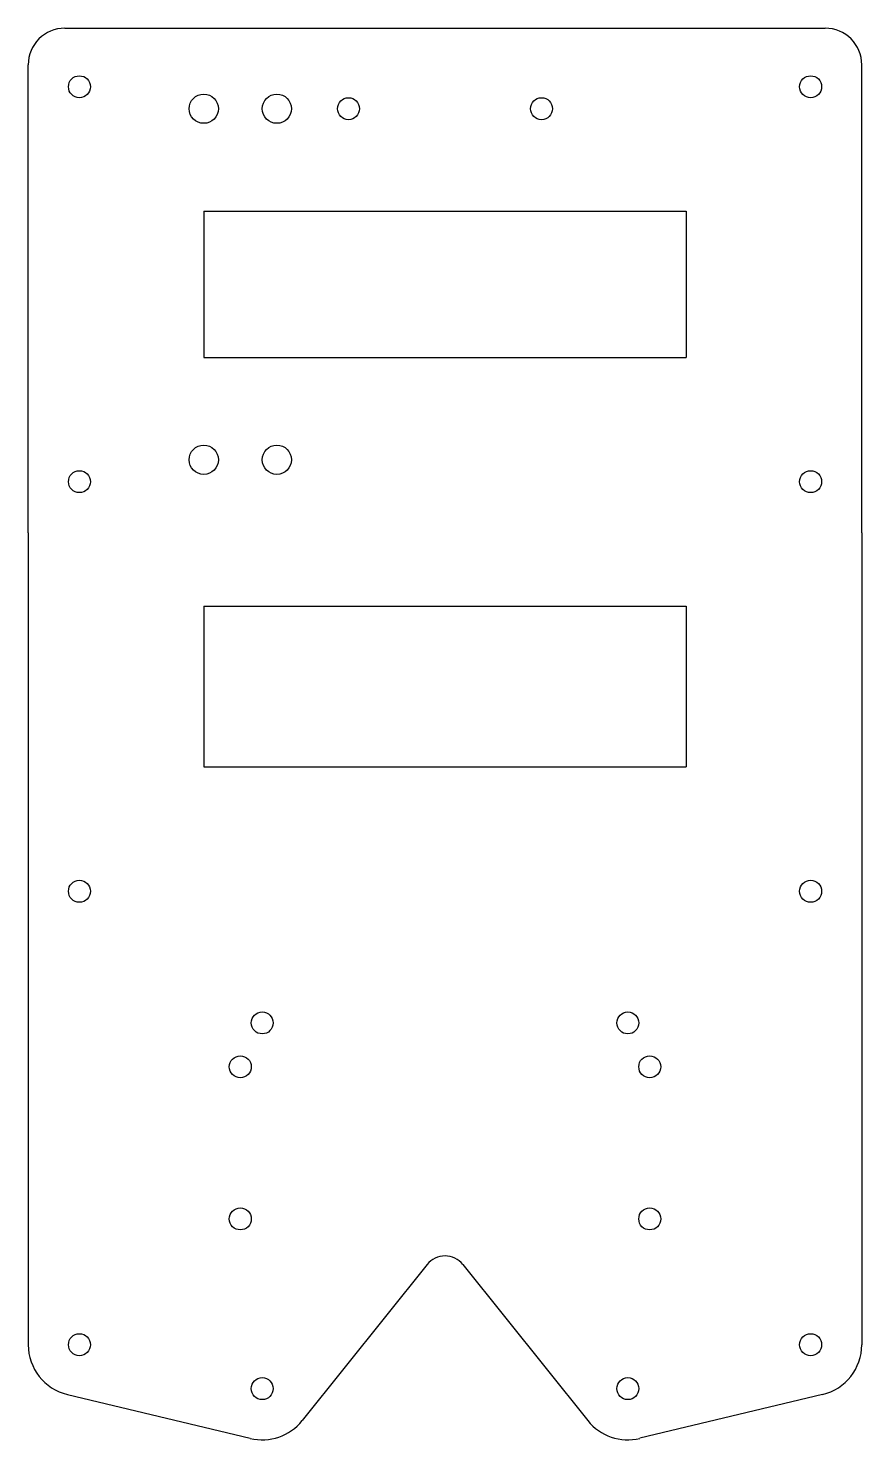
# Model space of a CAD drawing. Header units: millimetres. Extents: x 2810 to 2924, y 1670 to 1863.
import ezdxf

# ---------------------------------------------------------------- set-up
doc = ezdxf.new("R2010")
doc.units = ezdxf.units.MM

msp = doc.modelspace()

# ---------------------------------------------------------------- linework, layer by layer
for p, q in [((2815.37, 1863.12), (2919.37, 1863.12)), ((2810.37, 1794.12), (2810.37, 1858.12)), ((2924.37, 1794.12), (2924.37, 1858.12)), ((2834.37, 1838.12), (2900.37, 1838.12)), ((2834.37, 1838.12), (2834.37, 1818.12)), ((2900.37, 1838.12), (2900.37, 1818.12)), ((2834.37, 1818.12), (2900.37, 1818.12)), ((2810.37, 1794.12), (2810.37, 1752.12)), ((2924.37, 1794.12), (2924.37, 1752.12)), ((2834.37, 1784.12), (2900.37, 1784.12)), ((2834.37, 1784.12), (2834.37, 1762.12)), ((2834.37, 1784.12), (2834.37, 1762.12)), ((2900.37, 1784.12), (2900.37, 1762.12)), ((2834.37, 1762.12), (2900.37, 1762.12)), ((2810.37, 1752.12), (2810.37, 1683.12)), ((2924.37, 1752.12), (2924.37, 1683.12)), ((2864.93, 1694.08), (2847.83, 1672.74)), ((2869.81, 1694.08), (2886.91, 1672.74)), ((2815.73, 1676.32), (2840.73, 1670.32)), ((2919, 1676.32), (2894, 1670.32))]:
    msp.add_line(p, q)
for centre, radius in [((2817.37, 1855.12), 1.5), ((2917.37, 1855.12), 1.5), ((2834.37, 1852.12), 2), ((2844.37, 1852.12), 2), ((2854.17, 1852.12), 1.5), ((2880.57, 1852.12), 1.5), ((2834.37, 1804.12), 2), ((2844.37, 1804.12), 2), ((2817.37, 1801.12), 1.5), ((2917.37, 1801.12), 1.5), ((2817.37, 1745.12), 1.5), ((2917.37, 1745.12), 1.5), ((2842.37, 1727.12), 1.5), ((2892.37, 1727.12), 1.5), ((2839.37, 1721.12), 1.5), ((2895.37, 1721.12), 1.5), ((2839.37, 1700.32), 1.5), ((2895.37, 1700.32), 1.5), ((2817.37, 1683.12), 1.5), ((2917.37, 1683.12), 1.5), ((2842.37, 1677.12), 1.5), ((2892.37, 1677.12), 1.5)]:
    msp.add_circle(centre, radius)
for centre, radius, start, end in [((2815.37, 1858.12), 5, 90, 180), ((2919.37, 1858.12), 5, 0, 90), ((2867.37, 1692.12), 3.13, 38.7108, 141.2892), ((2817.37, 1683.12), 7, 180, 256.5043), ((2917.37, 1683.12), 7, 283.4957, 0), ((2842.37, 1677.12), 7, 256.5043, 321.2892), ((2892.37, 1677.12), 7, 218.7108, 283.4957)]:
    msp.add_arc(centre, radius, start, end)

doc.saveas('drawing.dxf')
